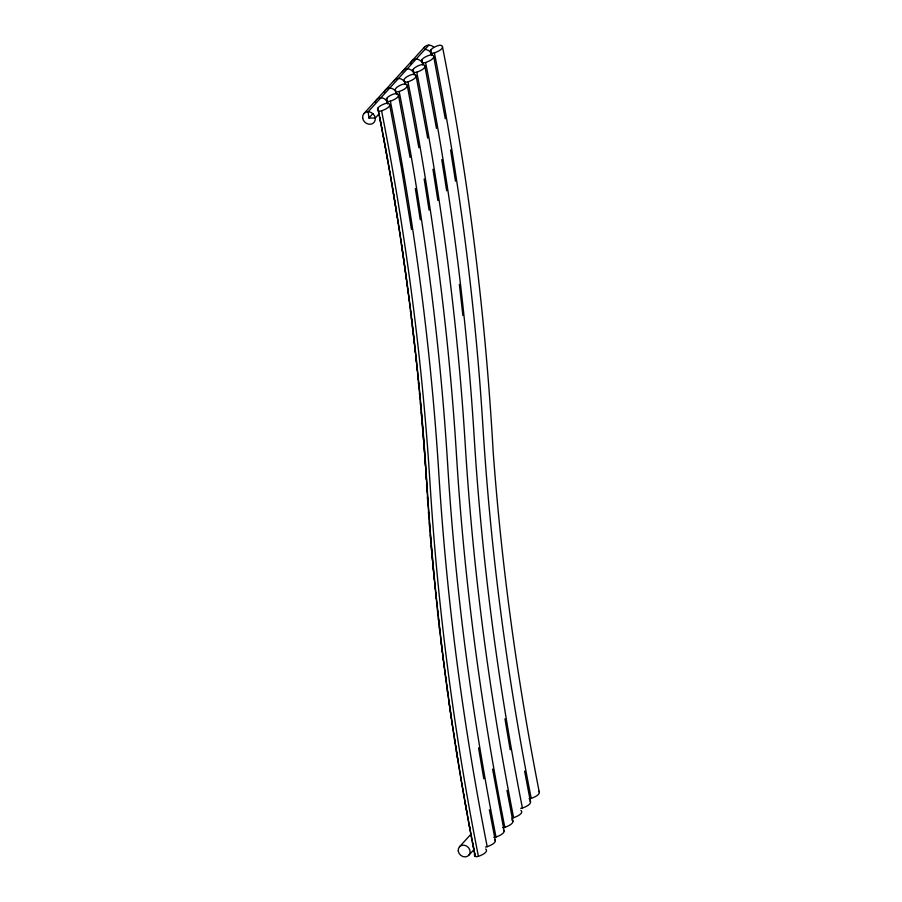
<?xml version="1.0" encoding="UTF-8"?>
<svg xmlns="http://www.w3.org/2000/svg" width="902" height="902" viewBox="0 0 902 902"><rect width="100%" height="100%" fill="white"/><g stroke="black" fill="none" stroke-linecap="round" stroke-linejoin="round"><path stroke-width="1.35" d="M377.904 108.116L378.445 107.406A15.672 4.961 -10.9 0 1 384.387 103.877L387.229 103.087L389.112 103.719A15.661 4.961 -10.9 0 1 383.192 110.213L381.58 110.822A2.232 0.71 -10.9 0 1 378.468 110.833L378.254 110.608A15.672 4.961 -10.9 0 1 377.904 108.116A2974.717 2598.696 42.3 0 1 378.445 110.811A2978.021 2601.582 42.3 0 1 426.928 483.991A2971.425 2595.821 42.3 0 0 475.298 856.359A2.232 0.71 -10.9 0 0 478.41 856.348L480.011 855.739A15.661 4.961 -10.9 0 0 485.941 849.244L485.648 849.019M386.71 98.453L387.251 97.743A15.672 4.961 -10.9 0 1 393.193 94.214L396.034 93.425L397.917 94.056A15.661 4.961 -10.9 0 1 391.998 100.55L390.386 101.159A2.232 0.71 -10.9 0 1 387.274 101.171L387.059 100.945A15.672 4.961 -10.9 0 1 386.71 98.453A2974.717 2598.696 42.3 0 1 387.51 102.501A6.72 5.863 42.3 0 0 380.915 97.754M413.127 69.465L413.657 68.755A15.672 4.961 -10.9 0 1 419.599 65.226L422.44 64.437L424.323 65.068A15.661 4.961 -10.9 0 1 418.404 71.574L416.792 72.171A2.232 0.71 -10.9 0 1 413.68 72.194L413.466 71.957A15.672 4.961 -10.9 0 1 413.127 69.465A2974.717 2598.696 42.3 0 1 413.657 72.171A2978.021 2601.582 42.3 0 1 414.21 74.889M421.922 59.803L422.463 59.092A15.672 4.961 -10.9 0 1 428.405 55.563L431.246 54.785L433.129 55.405A15.661 4.961 -10.9 0 1 427.21 61.911L425.597 62.509A2.232 0.71 -10.9 0 1 422.486 62.531L422.271 62.306A15.672 4.961 -10.9 0 1 421.922 59.803A2974.717 2598.696 42.3 0 1 422.722 63.85M430.728 50.151L431.269 49.43A15.672 4.961 -10.9 0 1 437.211 45.901L440.052 45.123L441.924 45.754A15.661 4.961 -10.9 0 1 436.016 52.248L434.392 52.857A2.232 0.71 -10.9 0 1 431.291 52.868L431.077 52.643A15.672 4.961 -10.9 0 1 430.728 50.151A2974.717 2598.696 42.3 0 1 431.528 54.199M379.212 113.72L375.255 118.061L368.963 118.027L372.842 113.618M363.934 113.573L424.684 46.915M428.89 45.1L368.151 111.769L368.963 118.027M459.445 846.843L470.833 834.339M468.871 855.197L473.618 849.988M404.66 81.62L404.874 81.856A2.232 0.71 -10.9 0 0 407.986 81.834L409.598 81.236A15.661 4.961 -10.9 0 0 415.518 74.731L413.646 74.099L410.805 74.889A15.672 4.961 -10.9 0 0 404.851 78.418L404.322 79.128A15.672 4.961 -10.9 0 0 404.66 81.62A2977.558 2601.176 42.3 0 1 405.201 84.326M395.865 91.282L396.079 91.519A2.232 0.71 -10.9 0 0 399.18 91.497L400.792 90.899A15.661 4.961 -10.9 0 0 406.712 84.393L404.84 83.762L401.999 84.551A15.672 4.961 -10.9 0 0 396.057 88.08L395.516 88.791A15.672 4.961 -10.9 0 0 395.865 91.282A2977.558 2601.176 42.3 0 1 396.395 93.988M529.034 798.698A2.232 0.71 -10.9 0 0 531.222 798.371L532.834 797.774A15.661 4.961 -10.9 0 0 538.753 791.268M520.736 808.35A2.232 0.71 -10.9 0 0 522.416 808.034L524.028 807.437A15.661 4.961 -10.9 0 0 529.948 800.931M511.941 818.013A2.232 0.71 -10.9 0 0 513.621 817.697L515.222 817.099A15.661 4.961 -10.9 0 0 521.153 810.594L520.86 810.379M502.617 827.675A2.232 0.71 -10.9 0 0 504.816 827.359L506.428 826.751A15.661 4.961 -10.9 0 0 512.347 820.256L511.716 819.783M493.822 837.338A2.232 0.71 -10.9 0 0 496.01 837.022L497.622 836.413A15.661 4.961 -10.9 0 0 503.947 830.449M485.524 847.001A2.232 0.71 -10.9 0 0 487.204 846.685L488.816 846.076A15.661 4.961 -10.9 0 0 494.736 839.582M474.734 853.642A15.672 4.961 -10.9 0 0 475.083 856.133L475.298 856.359M442.499 46.87C469.006 180.411 485.456 315.847 493.168 451.744C501.625 566.095 517.162 679.905 539.328 792.396M433.693 56.533L445.284 118.782M424.898 66.196L436.478 128.445M416.093 75.858L427.672 138.107M407.287 85.521L418.878 147.77M398.481 95.184L410.072 157.433M524.581 771.075L530.523 802.058M389.687 104.846L401.266 167.095L411.47 229.446M506.98 790.389L512.922 821.384M504.117 831.035L492.582 769.102M489.369 809.714L495.311 840.698M504.951 718.815L510.194 749.776M478.545 747.803L483.788 778.764M450.56 149.957L455.487 181.144M441.755 159.62L446.682 190.807M432.949 169.283L437.876 200.47M424.154 178.946L429.081 210.121M415.348 188.608L420.276 219.784M459.366 284.378L462.884 315.553M473.945 849.594A2974.717 2598.696 42.3 0 1 472.625 842.84M471.329 836.098A2974.717 2598.696 42.3 0 1 470.81 833.403M470.303 830.697A2974.717 2598.696 42.3 0 1 469.04 823.954M466.796 811.8A2974.717 2598.696 42.3 0 1 466.3 809.094M465.815 806.399A2974.717 2598.696 42.3 0 1 465.331 803.693M464.124 796.951A2974.717 2598.696 42.3 0 1 463.651 794.245M463.177 791.539A2974.717 2598.696 42.3 0 1 462.703 788.844M462.241 786.138A2974.717 2598.696 42.3 0 1 461.779 783.443M461.317 780.737A2974.717 2598.696 42.3 0 1 460.854 778.031M457.697 759.123A2974.717 2598.696 42.3 0 1 457.258 756.417M456.829 753.722A2974.717 2598.696 42.3 0 1 456.389 751.016M455.961 748.31A2974.717 2598.696 42.3 0 1 455.533 745.616M455.104 742.91A2974.717 2598.696 42.3 0 1 454.473 738.851M454.044 736.156A2974.717 2598.696 42.3 0 1 453.627 733.45M452.398 725.343A2974.717 2598.696 42.3 0 1 451.992 722.637M451.383 718.578A2974.717 2598.696 42.3 0 1 450.989 715.884M450.594 713.178A2974.717 2598.696 42.3 0 1 449.997 709.119M449.602 706.424A2974.717 2598.696 42.3 0 1 449.219 703.718M447.877 694.258A2974.717 2598.696 42.3 0 1 447.313 690.199M446.941 687.493A2974.717 2598.696 42.3 0 1 446.58 684.798M446.028 680.739A2974.717 2598.696 42.3 0 1 445.487 676.68M445.126 673.986A2974.717 2598.696 42.3 0 1 444.765 671.28M444.235 667.221A2974.717 2598.696 42.3 0 1 443.716 663.173M443.367 660.467A2974.717 2598.696 42.3 0 1 442.859 656.408M442.352 652.36A2974.717 2598.696 42.3 0 1 442.014 649.654M441.518 645.595A2974.717 2598.696 42.3 0 1 441.022 641.548M439.736 630.735A2974.717 2598.696 42.3 0 1 439.274 626.676M438.8 622.628A2974.717 2598.696 42.3 0 1 438.349 618.569M437.898 614.521A2974.717 2598.696 42.3 0 1 437.447 610.462M436.861 605.062A2974.717 2598.696 42.3 0 1 436.579 602.356M436.151 598.308A2974.717 2598.696 42.3 0 1 435.587 592.896M435.17 588.848A2974.717 2598.696 42.3 0 1 434.629 583.447M434.223 579.388A2974.717 2598.696 42.3 0 1 433.828 575.341M433.445 571.282A2974.717 2598.696 42.3 0 1 432.813 564.539M432.441 560.48A2974.717 2598.696 42.3 0 1 431.945 555.08M431.584 551.032A2974.717 2598.696 42.3 0 1 431.122 545.631M430.66 540.23A2974.717 2598.696 42.3 0 1 430.22 534.83M429.78 529.44A2974.717 2598.696 42.3 0 1 429.251 522.686M428.833 517.286A2974.717 2598.696 42.3 0 1 428.427 511.896M427.943 505.154A2974.717 2598.696 42.3 0 1 427.379 497.058M427.018 491.658A2974.717 2598.696 42.3 0 1 426.578 484.915M379.753 117.564A2974.717 2598.696 42.3 0 1 381.061 124.307M381.569 127.002A2974.717 2598.696 42.3 0 1 382.087 129.708M383.361 136.45A2974.717 2598.696 42.3 0 1 383.857 139.156M384.117 140.498A2974.717 2598.696 42.3 0 1 384.613 143.204M385.109 145.899A2974.717 2598.696 42.3 0 1 385.605 148.605M386.101 151.299A2974.717 2598.696 42.3 0 1 386.586 154.005M387.071 156.7A2974.717 2598.696 42.3 0 1 387.556 159.406M388.751 166.16A2974.717 2598.696 42.3 0 1 389.224 168.854M389.698 171.56A2974.717 2598.696 42.3 0 1 390.171 174.266M390.634 176.961A2974.717 2598.696 42.3 0 1 391.107 179.667M391.569 182.362A2974.717 2598.696 42.3 0 1 392.02 185.068M392.483 187.774A2974.717 2598.696 42.3 0 1 392.934 190.469M393.385 193.175A2974.717 2598.696 42.3 0 1 393.836 195.869M394.275 198.575A2974.717 2598.696 42.3 0 1 394.726 201.281M395.166 203.976A2974.717 2598.696 42.3 0 1 395.606 206.682M396.034 209.388A2974.717 2598.696 42.3 0 1 396.474 212.083M396.903 214.789A2974.717 2598.696 42.3 0 1 397.331 217.495M397.759 220.201A2974.717 2598.696 42.3 0 1 398.177 222.895M398.808 226.954A2974.717 2598.696 42.3 0 1 399.225 229.66M399.631 232.355A2974.717 2598.696 42.3 0 1 400.048 235.061M400.657 239.12A2974.717 2598.696 42.3 0 1 401.063 241.815M401.458 244.521A2974.717 2598.696 42.3 0 1 401.864 247.227M402.258 249.933A2974.717 2598.696 42.3 0 1 402.844 253.981M403.228 256.687A2974.717 2598.696 42.3 0 1 403.622 259.393M404.197 263.44A2974.717 2598.696 42.3 0 1 404.581 266.146M404.953 268.852A2974.717 2598.696 42.3 0 1 405.517 272.9M405.889 275.606A2974.717 2598.696 42.3 0 1 406.441 279.665M406.802 282.371A2974.717 2598.696 42.3 0 1 407.343 286.419M407.704 289.125A2974.717 2598.696 42.3 0 1 408.234 293.184M408.583 295.879A2974.717 2598.696 42.3 0 1 409.102 299.938M409.621 303.997A2974.717 2598.696 42.3 0 1 409.959 306.691M410.466 310.75A2974.717 2598.696 42.3 0 1 410.962 314.809M411.301 317.504A2974.717 2598.696 42.3 0 1 411.786 321.563M412.27 325.611A2974.717 2598.696 42.3 0 1 412.744 329.67M413.217 333.729A2974.717 2598.696 42.3 0 1 413.533 336.423M413.995 340.482A2974.717 2598.696 42.3 0 1 414.446 344.53M414.897 348.589A2974.717 2598.696 42.3 0 1 415.348 352.637M415.777 356.696A2974.717 2598.696 42.3 0 1 416.352 362.097M416.78 366.156A2974.717 2598.696 42.3 0 1 417.198 370.203M417.615 374.262A2974.717 2598.696 42.3 0 1 418.156 379.663M418.415 382.358A2974.717 2598.696 42.3 0 1 418.945 387.77M419.464 393.171A2974.717 2598.696 42.3 0 1 419.96 398.571M420.332 402.619A2974.717 2598.696 42.3 0 1 420.817 408.02M421.178 412.067A2974.717 2598.696 42.3 0 1 421.64 417.468M422.091 422.869A2974.717 2598.696 42.3 0 1 422.655 429.623M422.97 433.67A2974.717 2598.696 42.3 0 1 423.5 440.413M423.917 445.813A2974.717 2598.696 42.3 0 1 424.414 452.556M424.797 457.957A2974.717 2598.696 42.3 0 1 425.361 466.041M425.721 471.442A2974.717 2598.696 42.3 0 1 426.24 479.526M378.254 110.608A2977.558 2601.176 42.3 0 1 426.714 483.709A2971.876 2596.215 42.3 0 0 475.083 856.133M381.58 110.822A2981.369 2604.514 42.3 0 1 430.096 484.385A2968.065 2592.889 42.3 0 0 478.398 856.348M384.241 92.703A6.72 5.863 42.3 0 1 389.72 88.092A6.72 5.863 42.3 0 1 396.395 92.771M387.059 100.945A2977.558 2601.176 42.3 0 1 387.589 103.651M387.274 101.171A2978.021 2601.582 42.3 0 1 387.804 103.877M390.374 101.159A2981.369 2604.514 42.3 0 1 438.902 474.723A2968.065 2592.889 42.3 0 0 487.204 846.685M375.288 102.524A6.72 5.863 42.3 0 1 380.768 97.912M399.18 91.497A2981.369 2604.514 42.3 0 1 447.696 465.06A2968.065 2592.889 42.3 0 0 496.01 837.022M393.475 81.53A6.72 5.863 42.3 0 1 404.378 81.597M404.874 81.856A2978.021 2601.582 42.3 0 1 405.404 84.551M407.986 81.834A2981.369 2604.514 42.3 0 1 456.502 455.397A2968.065 2592.889 42.3 0 0 504.816 827.359M402.281 71.878A6.72 5.863 42.3 0 1 413.184 71.934M413.466 71.957A2977.558 2601.176 42.3 0 1 413.995 74.663M416.792 72.171A2981.369 2604.514 42.3 0 1 465.308 445.735A2968.065 2592.889 42.3 0 0 513.61 817.697M410.658 63.715A6.72 5.863 42.3 0 1 415.315 59.16A6.72 5.863 42.3 0 1 421.978 62.272M422.271 62.306A2977.558 2601.176 42.3 0 1 422.801 65M425.597 62.509A2981.369 2604.514 42.3 0 1 474.114 436.072A2968.065 2592.889 42.3 0 0 522.416 808.034M423.85 48.201A6.72 5.863 42.3 0 1 433.58 46.96M424.932 49.452A6.72 5.863 42.3 0 1 431.607 54.12M431.077 52.643A2977.558 2601.176 42.3 0 1 431.607 55.338M431.291 52.868A2978.021 2601.582 42.3 0 1 431.821 55.563M434.392 52.857A2981.369 2604.514 42.3 0 1 482.908 426.409A2968.065 2592.889 42.3 0 0 531.222 798.371M362.672 117.993A6.72 5.863 42.3 0 0 372.808 123.473A6.72 5.863 42.3 0 0 371.398 112.626A6.72 5.863 42.3 0 0 362.672 117.993M396.576 94.191A2974.717 2598.696 42.3 0 0 396.046 91.485A2978.021 2601.582 42.3 0 1 396.609 94.214M458.261 850.992A6.303 5.502 42.3 0 0 467.777 856.133A6.303 5.502 42.3 0 0 466.458 845.952A6.303 5.502 42.3 0 0 458.261 850.992"/></g></svg>
